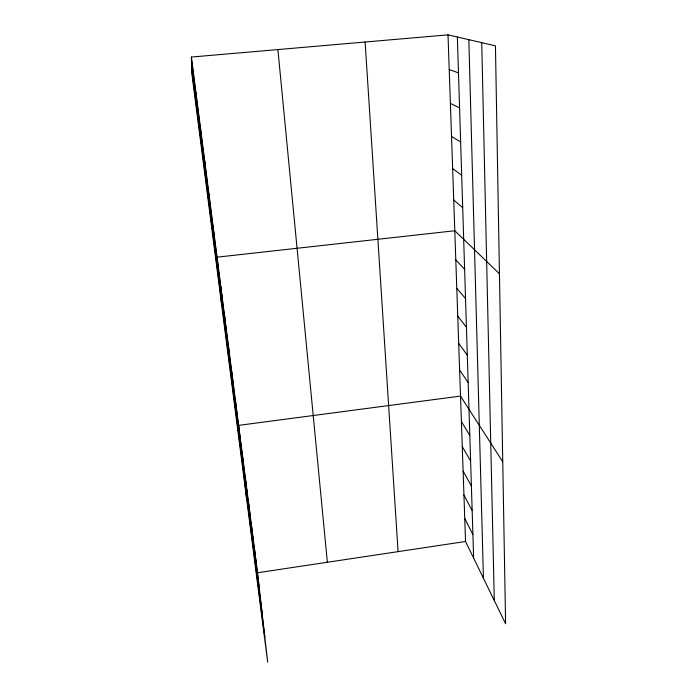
<?xml version="1.0" encoding="UTF-8"?>
<svg xmlns="http://www.w3.org/2000/svg" width="697" height="697" viewBox="0 0 697 697"><rect width="100%" height="100%" fill="white"/><g stroke="black" fill="none" stroke-linecap="round" stroke-linejoin="round"><path stroke-width="1.05" d="M257.533 572.76L465.544 541.491L505.595 623.737L495.445 45.819L448.014 34.85L191.405 57.049L191.719 72.68L267.674 662.15L257.533 572.76L191.405 57.049M449.216 69.543L458.487 72.915M450.384 103.374L459.576 107.904M451.525 136.385L460.647 142.005M452.641 168.596L461.684 175.252M453.73 200.039L462.695 207.68M499.453 273.816L454.792 230.742L217.063 257.167L221.829 306.358M455.794 259.859L464.62 269.303M456.779 288.323L465.535 298.595M457.746 316.159L466.432 327.215M458.687 343.386L467.304 355.182M459.611 370.02L468.157 382.531M502.746 461.762L460.508 396.088L238.635 425.37L246.503 497.885M461.397 421.607L469.813 435.442M462.259 446.585L470.614 461.039M463.104 471.05L471.399 486.088M463.932 495.009L472.165 510.613M464.751 518.49L472.914 534.616M191.466 60.116L259.58 590.795M191.544 63.889L262.055 612.646M191.631 68.14L264.799 636.84M254.544 549.471L256.522 566.992M251.495 525.695L253.403 542.675M248.385 501.422L250.214 517.827M245.205 476.617L246.956 492.422M241.955 451.273L243.619 466.45M235.237 398.902L236.727 412.72M231.77 371.832L233.155 384.91M228.215 344.144L229.505 356.455M224.591 315.819L225.767 327.32M220.871 286.833L221.934 297.488M277.894 49.565L327.363 562.261M213.055 225.863L213.866 234.645M208.943 193.783L209.623 201.538M204.718 160.885L205.258 167.568M200.396 127.159L200.788 132.7M365.115 42.02L398.083 551.632M195.962 92.562L196.188 96.892M448.014 34.85L465.544 541.491M457.363 37.011L473.646 558.131M468.837 39.668L483.448 578.266M481.732 42.648L494.286 600.509"/></g></svg>
